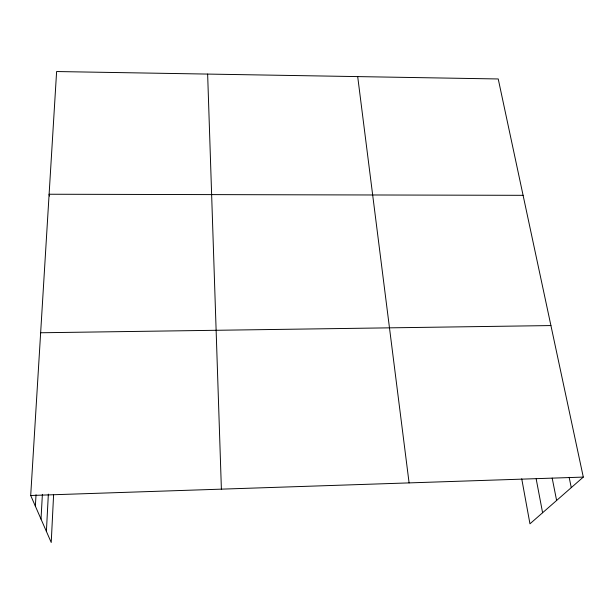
<?xml version="1.0" encoding="UTF-8"?>
<svg xmlns="http://www.w3.org/2000/svg" width="614" height="614" viewBox="0 0 614 614"><rect width="100%" height="100%" fill="white"/><g stroke="black" fill="none" stroke-linecap="round" stroke-linejoin="round"><path stroke-width="0.92" d="M53.595 494.945L51.223 542.461L30.7 495.498L56.611 71.539L498.23 78.96L583.3 477.093L529.959 523.819L521.731 478.805M46.395 531.409L48.352 494.132M41.015 519.106L42.389 494.347M35.359 506.159L36.026 494.761M30.7 495.498L583.3 477.093M40.647 332.765L550.927 325.566M523.097 195.321L49.112 194.239L49.481 196.058M569.147 477.308L571.273 487.623M552.178 478.091L556.614 500.471M536.175 478.905L542.599 512.744M357.693 76.596L409.093 482.896M207.639 74.079L221.393 489.143"/></g></svg>
